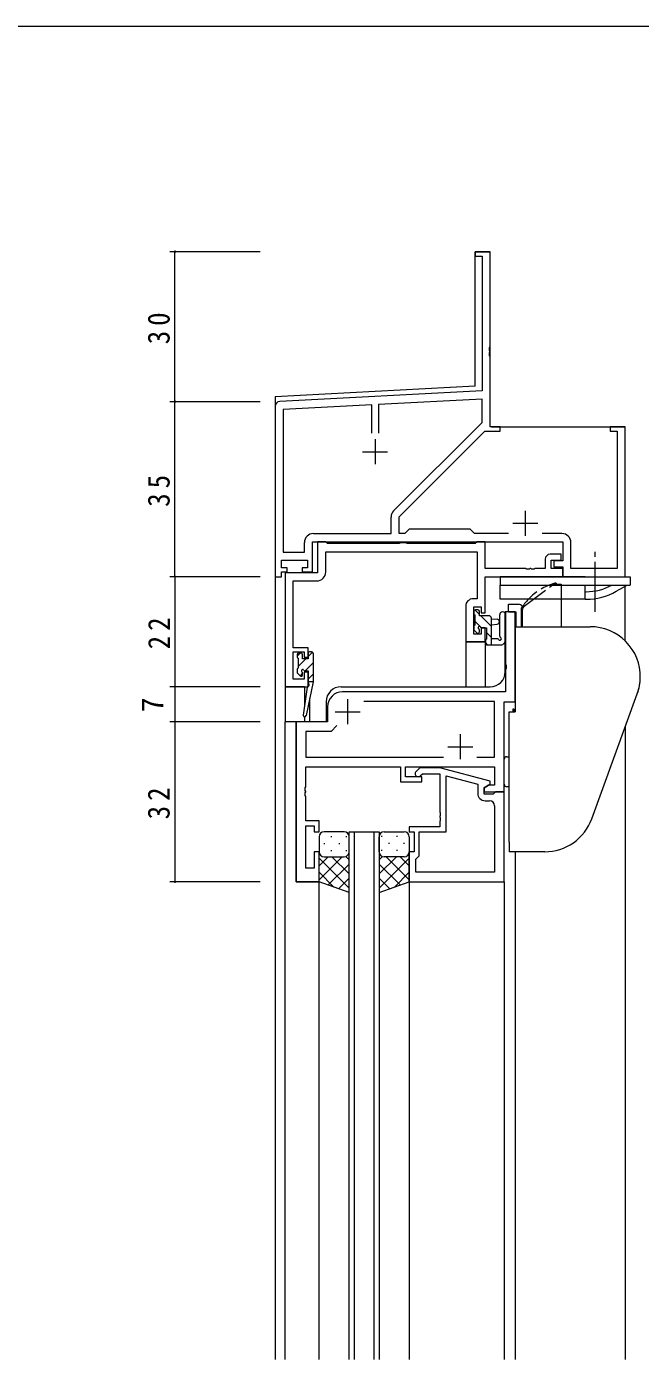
# Model space of a CAD drawing. Units: millimetres on the paper. Extents: x -397 to 397, y -282 to 282.
# Drawn here: x -198.7 to -76.1, y 12.8 to 279.3 of the extents above; entities that cross this region are included whole.
import ezdxf
from ezdxf.enums import TextEntityAlignment as Align

# ---------------------------------------------------------------- set-up
doc = ezdxf.new("R2010")
doc.units = ezdxf.units.MM
doc.linetypes.add('USER2', pattern=[13, 10, -1, 1, -1])
doc.linetypes.add('USER4', pattern=[4, 3, -1])
for name, color, linetype, lineweight in [('0-1_YKK_ZWAK', 7, 'Continuous', 18), ('0-3_YKK_11', 7, 'Continuous', 18), ('0-4_YKK_12', 2, 'Continuous', 18), ('0-5_YKK_13', 4, 'Continuous', 18), ('0-6_YKK_D', 6, 'Continuous', 18)]:
    doc.layers.add(name, color=color, linetype=linetype, lineweight=lineweight)
doc.styles.add('ＭＳ ゴシック', font='')
doc.styles.get('ＭＳ ゴシック').set_extended_font_data('MS Gothic')

msp = doc.modelspace()

# ---------------------------------------------------------------- linework, layer by layer
at = {"layer": '0-1_YKK_ZWAK'}
msp.add_line((376.092, 279.312), (-393.908, 279.312), dxfattribs=at)
at = {"layer": '0-3_YKK_11'}
for p, q in [((-109.055, 234.312), (-109.055, 233.412)), ((-106.055, 234.312), (-109.055, 234.312)), ((-109.055, 233.412), (-107.685, 233.412)), ((-107.685, 233.412), (-107.685, 206.48)), ((-106.055, 215.27), (-106.055, 234.312)), ((-106.175, 215.087), (-106.055, 215.27)), ((-106.175, 214.537), (-106.175, 215.087)), ((-106.055, 214.354), (-106.175, 214.537)), ((-106.175, 214.087), (-106.055, 214.27)), ((-106.175, 213.537), (-106.175, 214.087)), ((-106.055, 213.354), (-106.175, 213.537)), ((-106.055, 214.27), (-106.055, 214.354)), ((-106.055, 199.312), (-106.055, 213.354)), ((-107.685, 206.48), (-148.107, 204.362)), ((-149.055, 203.363), (-149.055, 169.312)), ((-129.705, 203.694), (-147.425, 202.765)), ((-147.425, 202.765), (-147.425, 174.242)), ((-129.705, 198.012), (-129.705, 203.694)), ((-129.705, 198.012), (-129.705, 203.694)), ((-107.685, 204.848), (-128.405, 203.762)), ((-128.405, 203.762), (-128.405, 198.012)), ((-107.685, 200.187), (-107.685, 204.848)), ((-125.358, 182.514), (-107.685, 200.187)), ((-124.255, 181.312), (-107.155, 198.412)), ((-107.155, 198.412), (-104.055, 198.412)), ((-104.055, 199.312), (-106.055, 199.312)), ((-104.055, 198.412), (-104.055, 199.312)), ((-82.055, 199.312), (-82.055, 198.412)), ((-79.055, 199.312), (-82.055, 199.312)), ((-82.055, 198.412), (-80.685, 198.412)), ((-80.685, 198.412), (-80.685, 170.942)), ((-79.055, 169.312), (-79.055, 199.312)), ((-129.055, 196.812), (-129.055, 191.812)), ((-131.555, 194.312), (-126.555, 194.312)), ((-125.885, 177.942), (-125.885, 181.242)), ((-124.255, 177.942), (-124.255, 181.312)), ((-99.055, 182.512), (-99.055, 177.512)), ((-122.255, 178.812), (-123.125, 177.942)), ((-110.055, 178.812), (-122.255, 178.812)), ((-109.185, 177.942), (-110.055, 178.812)), ((-101.555, 180.012), (-96.555, 180.012)), ((-143.185, 174.242), (-143.185, 176.142)), ((-141.555, 176.312), (-91.555, 176.312)), ((-141.555, 170.312), (-141.555, 176.312)), ((-141.385, 177.942), (-125.885, 177.942)), ((-140.555, 176.312), (-140.555, 170.112)), ((-138.925, 176.312), (-140.555, 176.312)), ((-138.555, 175.942), (-138.925, 176.312)), ((-124.249, 175.942), (-138.555, 175.942)), ((-123.125, 177.942), (-124.255, 177.942)), ((-123.955, 176.112), (-124.249, 175.942)), ((-122.955, 176.112), (-123.955, 176.112)), ((-122.661, 175.942), (-122.955, 176.112)), ((-109.055, 175.942), (-122.661, 175.942)), ((-102.405, 177.942), (-109.185, 177.942)), ((-108.685, 176.312), (-109.055, 175.942)), ((-107.055, 176.312), (-108.685, 176.312)), ((-107.055, 170.942), (-107.055, 176.312)), ((-91.725, 177.942), (-95.705, 177.942)), ((-91.555, 176.312), (-91.555, 172.512)), ((-89.925, 170.942), (-89.925, 176.142)), ((-147.425, 174.242), (-143.185, 174.242)), ((-138.925, 170.282), (-138.925, 174.312)), ((-138.925, 174.312), (-108.685, 174.312)), ((-108.685, 174.312), (-108.685, 164.912)), ((-91.855, 173.812), (-94.055, 173.812)), ((-91.855, 172.612), (-91.855, 173.812)), ((-147.755, 172.612), (-142.555, 172.612)), ((-147.755, 171.112), (-147.755, 172.612)), ((-146.655, 171.112), (-147.755, 171.112)), ((-146.655, 170.312), (-146.655, 171.112)), ((-143.655, 171.112), (-143.655, 170.312)), ((-142.555, 171.112), (-143.655, 171.112)), ((-142.555, 172.612), (-142.555, 171.112)), ((-99.013, 170.942), (-107.055, 170.942)), ((-98.83, 170.822), (-99.013, 170.942)), ((-98.28, 170.822), (-98.83, 170.822)), ((-98.097, 170.942), (-98.28, 170.822)), ((-98.013, 170.942), (-98.097, 170.942)), ((-97.83, 170.822), (-98.013, 170.942)), ((-97.28, 170.822), (-97.83, 170.822)), ((-97.097, 170.942), (-97.28, 170.822)), ((-95.055, 170.942), (-97.097, 170.942)), ((-95.055, 172.812), (-95.055, 170.942)), ((-93.855, 172.612), (-91.855, 172.612)), ((-93.855, 170.942), (-93.855, 172.612)), ((-91.555, 170.942), (-93.855, 170.942)), ((-93.355, 172.512), (-93.355, 171.312)), ((-91.555, 172.512), (-93.355, 172.512)), ((-93.355, 171.312), (-91.555, 171.312)), ((-91.555, 171.312), (-91.555, 169.312)), ((-91.555, 169.312), (-91.555, 170.942)), ((-80.685, 170.942), (-89.925, 170.942)), ((-149.055, 169.312), (-147.755, 169.312)), ((-147.755, 170.312), (-146.655, 170.312)), ((-147.755, 169.312), (-147.755, 170.312)), ((-147.055, 170.112), (-147.055, 147.312)), ((-140.555, 170.112), (-147.055, 170.112)), ((-145.425, 168.482), (-140.725, 168.482)), ((-145.425, 155.112), (-145.425, 168.482)), ((-143.655, 170.312), (-141.555, 170.312)), ((-107.055, 169.312), (-91.555, 169.312)), ((-107.055, 162.112), (-107.055, 169.312)), ((-91.555, 169.312), (-79.055, 169.312)), ((-110.955, 163.412), (-110.955, 156.312)), ((-108.685, 164.912), (-109.455, 164.912)), ((-109.325, 163.282), (-107.855, 163.282)), ((-109.325, 157.812), (-109.325, 163.282)), ((-107.855, 163.282), (-107.855, 162.112)), ((-107.855, 162.112), (-107.055, 162.112)), ((-102.985, 162.312), (-102.985, 151.771)), ((-101.055, 162.312), (-102.985, 162.312)), ((-101.055, 144.312), (-101.055, 162.312)), ((-107.855, 157.812), (-109.325, 157.812)), ((-107.855, 159.112), (-107.855, 157.812)), ((-107.055, 159.112), (-107.855, 159.112)), ((-107.055, 156.312), (-107.055, 159.112)), ((-142.455, 155.112), (-145.425, 155.112)), ((-142.455, 153.212), (-142.455, 155.112)), ((-110.955, 156.312), (-107.055, 156.312)), ((-145.425, 154.312), (-143.255, 154.312)), ((-145.425, 148.812), (-145.425, 154.312)), ((-143.255, 154.312), (-143.255, 153.212)), ((-143.255, 153.212), (-142.455, 153.212)), ((-143.255, 150.212), (-143.255, 148.812)), ((-142.455, 150.212), (-143.255, 150.212)), ((-142.455, 147.312), (-142.455, 150.212)), ((-102.985, 151.771), (-102.865, 151.587)), ((-102.865, 151.037), (-102.985, 150.854)), ((-102.985, 150.854), (-102.985, 146.312)), ((-102.865, 151.587), (-102.865, 151.037)), ((-147.055, 147.312), (-142.455, 147.312)), ((-143.255, 148.812), (-145.425, 148.812)), ((-102.985, 146.312), (-135.555, 146.312)), ((-134.555, 144.812), (-134.555, 139.812)), ((-105.185, 144.382), (-131.315, 144.382)), ((-105.185, 133.242), (-105.185, 144.382)), ((-103.255, 144.312), (-101.055, 144.312)), ((-103.255, 126.312), (-103.255, 144.312)), ((-138.555, 143.312), (-138.555, 140.312)), ((-137.055, 142.312), (-132.055, 142.312)), ((-144.855, 140.312), (-144.855, 108.312)), ((-138.555, 140.312), (-144.855, 140.312)), ((-136.696, 139.541), (-137.855, 138.382)), ((-136.696, 139.541), (-137.855, 138.382)), ((-142.925, 138.382), (-142.925, 133.242)), ((-137.855, 138.382), (-142.925, 138.382)), ((-112.055, 137.812), (-112.055, 132.812)), ((-114.555, 135.312), (-109.555, 135.312)), ((-142.925, 133.242), (-115.405, 133.242)), ((-142.925, 131.312), (-123.955, 131.312)), ((-142.925, 127.271), (-142.925, 131.312)), ((-123.955, 131.312), (-123.955, 128.312)), ((-122.955, 131.312), (-105.185, 131.312)), ((-122.955, 129.312), (-122.955, 131.312)), ((-120.104, 131.112), (-120.879, 130.337)), ((-116.158, 131.112), (-120.104, 131.112)), ((-106.055, 128.405), (-116.158, 131.112)), ((-108.705, 133.242), (-105.185, 133.242)), ((-105.185, 131.312), (-105.185, 127.612)), ((-123.955, 128.312), (-119.755, 128.312)), ((-119.755, 129.312), (-122.955, 129.312)), ((-120.031, 129.488), (-119.607, 129.912)), ((-119.755, 128.312), (-119.755, 129.312)), ((-119.607, 129.912), (-116.155, 129.912)), ((-116.155, 129.912), (-116.155, 122.271)), ((-114.855, 129.521), (-108.555, 127.833)), ((-114.855, 118.312), (-114.855, 129.521)), ((-106.055, 127.805), (-106.055, 128.405)), ((-143.045, 127.087), (-142.925, 127.271)), ((-143.045, 126.537), (-143.045, 127.087)), ((-142.925, 126.354), (-143.045, 126.537)), ((-143.045, 126.087), (-142.925, 126.271)), ((-143.045, 125.537), (-143.045, 126.087)), ((-142.925, 125.354), (-143.045, 125.537)), ((-142.925, 126.271), (-142.925, 126.354)), ((-142.925, 120.512), (-142.925, 125.354)), ((-108.555, 127.833), (-108.555, 126.012)), ((-107.255, 127.112), (-106.055, 127.805)), ((-106.389, 127.612), (-107.255, 127.112)), ((-107.255, 127.112), (-107.255, 126.312)), ((-107.255, 125.812), (-107.255, 127.112)), ((-107.255, 126.312), (-103.255, 126.312)), ((-105.455, 125.812), (-107.255, 125.812)), ((-105.185, 127.612), (-106.389, 127.612)), ((-105.255, 126.012), (-105.455, 125.812)), ((-104.955, 126.312), (-105.255, 126.012)), ((-103.255, 126.312), (-104.955, 126.312)), ((-103.255, 108.312), (-103.255, 126.312)), ((-107.055, 124.512), (-106.185, 124.512)), ((-105.185, 123.512), (-105.185, 110.242)), ((-140.255, 120.512), (-142.925, 120.512)), ((-140.255, 118.312), (-140.255, 120.512)), ((-116.155, 122.271), (-116.035, 122.087)), ((-116.035, 121.537), (-116.155, 121.354)), ((-116.155, 121.354), (-116.155, 121.271)), ((-116.155, 121.271), (-116.035, 121.087)), ((-116.035, 120.537), (-116.155, 120.354)), ((-116.155, 120.354), (-116.155, 119.312)), ((-116.035, 122.087), (-116.035, 121.537)), ((-116.035, 121.087), (-116.035, 120.537)), ((-142.925, 119.512), (-141.255, 119.512)), ((-142.925, 111.012), (-142.925, 119.512)), ((-141.255, 119.512), (-141.255, 118.312)), ((-141.255, 118.312), (-140.255, 118.312)), ((-122.255, 119.312), (-122.255, 118.312)), ((-116.155, 119.312), (-122.255, 119.312)), ((-122.255, 118.312), (-121.255, 118.312)), ((-121.255, 118.312), (-121.255, 114.312)), ((-120.255, 118.312), (-114.855, 118.312)), ((-120.255, 113.512), (-120.255, 118.312)), ((-141.255, 114.312), (-141.255, 111.012)), ((-140.255, 114.312), (-141.255, 114.312)), ((-140.255, 108.312), (-140.255, 114.312)), ((-122.255, 114.312), (-122.255, 108.312)), ((-121.255, 114.312), (-122.255, 114.312)), ((-120.955, 112.812), (-120.755, 113.012)), ((-120.955, 110.242), (-120.955, 112.812)), ((-120.755, 113.012), (-120.255, 113.512)), ((-141.255, 111.012), (-142.925, 111.012)), ((-105.185, 110.242), (-120.955, 110.242)), ((-105.185, 110.242), (-120.955, 110.242)), ((-144.855, 108.312), (-140.255, 108.312)), ((-122.255, 108.312), (-103.255, 108.312))]:
    msp.add_line(p, q, dxfattribs=at)
for centre, radius, start, end in [((-148.055, 203.363), 1, 93.00003, 180), ((-124.085, 181.242), 1.8, 134.99999, 179.99998), ((-141.385, 176.142), 1.8, 90.00001, 179.99999), ((-91.725, 176.142), 1.8, 0.00001, 89.99999), ((-94.055, 172.812), 1, 90.00001, 179.99999), ((-140.725, 170.282), 1.8, 270.00001, 359.99999), ((-109.455, 163.412), 1.5, 90.00001, 179.99999), ((-135.555, 143.312), 3, 90.00001, 179.99999), ((-120.455, 129.912), 0.6, 134.99999, 315.00001), ((-107.055, 126.012), 1.5, 180.00001, 269.99999), ((-106.185, 123.512), 1, 0.00001, 89.99999)]:
    msp.add_arc(centre, radius, start, end, dxfattribs=at)
at = {"layer": '0-4_YKK_12'}
for p, q in [((-109.055, 207.41), (-109.055, 234.312)), ((-109.055, 234.312), (-106.055, 234.312)), ((-106.055, 199.312), (-106.055, 234.312)), ((-109.055, 207.41), (-149.055, 205.313)), ((-149.055, 205.313), (-149.055, 12.812)), ((-105.769, 199.312), (-79.055, 199.312)), ((-79.055, 169.312), (-79.055, 199.312)), ((-79.055, 156.46), (-79.055, 167.455)), ((-103.055, 150.312), (-103.055, 162.312)), ((-101.055, 162.312), (-103.055, 162.312)), ((-110.955, 156.312), (-110.955, 147.312)), ((-107.055, 156.312), (-110.955, 156.312)), ((-107.055, 156.312), (-107.055, 147.312)), ((-147.055, 147.612), (-147.054, 140.312)), ((-143.155, 147.312), (-147.055, 147.312)), ((-143.155, 147.312), (-143.155, 143.656)), ((-135.854, 147.312), (-106.055, 147.312)), ((-143.155, 141.314), (-143.155, 140.312)), ((-147.055, 12.812), (-147.054, 140.312)), ((-144.854, 108.312), (-144.854, 140.312)), ((-79.055, 139.313), (-79.055, 12.812)), ((-134.255, 118.313), (-128.255, 118.313)), ((-134.255, 12.812), (-134.255, 118.313)), ((-133.255, 118.313), (-133.255, 12.812)), ((-129.255, 12.812), (-129.255, 118.313)), ((-128.255, 118.313), (-128.255, 12.812)), ((-101.055, 114.316), (-101.055, 12.812)), ((-140.255, 108.312), (-144.854, 108.312)), ((-140.255, 12.812), (-140.255, 108.312)), ((-122.255, 108.612), (-122.255, 12.812)), ((-110.255, 108.312), (-103.255, 108.312)), ((-103.255, 108.312), (-103.255, 12.812))]:
    msp.add_line(p, q, dxfattribs=at)
msp.add_lwpolyline([(-138.854, 144.312), (-138.854, 140.312), (-147.054, 140.312)], dxfattribs=at)
for centre, start, end in [((-106.055, 150.312), 270, 0), ((-135.854, 144.312), 90, 180)]:
    msp.add_arc(centre, 3, start, end, dxfattribs=at)
at = {"layer": '0-5_YKK_13', "linetype": 'USER2'}
msp.add_line((-85.058, 162.281), (-85.058, 174.411), dxfattribs=at)
at = {"layer": '0-5_YKK_13'}
for p, q in [((-87.055, 169.312), (-104.055, 169.312)), ((-104.055, 169.312), (-104.055, 167.652)), ((-87.055, 169.312), (-78.055, 169.312)), ((-78.055, 169.312), (-78.055, 167.652)), ((-104.055, 167.652), (-87.055, 167.652)), ((-104.055, 166.312), (-104.055, 167.652)), ((-104.055, 164.812), (-104.055, 166.312)), ((-87.055, 167.652), (-81.741, 167.652)), ((-87.055, 166.313), (-87.055, 167.652)), ((-87.055, 166.313), (-86.873, 166.313)), ((-87.055, 166.312), (-87.055, 166.313)), ((-87.055, 164.812), (-87.055, 166.312)), ((-81.741, 167.652), (-78.709, 167.652)), ((-80.874, 166.42), (-78.709, 167.652)), ((-78.709, 167.652), (-78.055, 167.652)), ((-109.13, 162.693), (-108.225, 161.789)), ((-108.525, 162.712), (-109.025, 162.712)), ((-99.855, 164.812), (-104.055, 164.812)), ((-102.435, 163.808), (-100.435, 163.808)), ((-102.435, 162.308), (-102.435, 163.808)), ((-90.855, 164.812), (-99.855, 164.812)), ((-99.855, 163.022), (-99.855, 159.319)), ((-99.655, 162.621), (-99.655, 159.319)), ((-99.253, 163.423), (-97.391, 164.812)), ((-91.855, 164.812), (-91.855, 159.319)), ((-87.055, 164.812), (-90.855, 164.812)), ((-87.055, 164.812), (-86.875, 164.812)), ((-109.325, 162.412), (-109.325, 161.912)), ((-109.125, 161.712), (-109.125, 159.612)), ((-109.125, 160.444), (-107.795, 159.114)), ((-108.225, 161.512), (-108.225, 162.412)), ((-106.325, 161.512), (-108.225, 161.512)), ((-107.949, 161.512), (-105.825, 159.389)), ((-105.825, 155.712), (-105.825, 161.012)), ((-105.825, 160.912), (-104.681, 160.81)), ((-104.155, 157.448), (-104.155, 161.696)), ((-102.955, 156.517), (-102.955, 161.696)), ((-109.325, 159.412), (-109.325, 158.812)), ((-109.237, 158.6), (-108.737, 158.1)), ((-108.225, 158.312), (-108.225, 158.651)), ((-107.764, 159.112), (-106.825, 159.112)), ((-106.825, 159.112), (-106.825, 156.812)), ((-106.825, 158.144), (-105.825, 157.144)), ((-105.825, 159.712), (-104.681, 159.814)), ((-101.055, 159.319), (-86.055, 159.319)), ((-101.055, 157.419), (-101.055, 159.319)), ((-101.055, 157.419), (-101.055, 142.319)), ((-107.025, 156.612), (-107.025, 156.012)), ((-107.025, 156.099), (-106.639, 155.712)), ((-106.725, 155.712), (-103.762, 155.712)), ((-104.645, 156.912), (-105.825, 156.912)), ((-103.023, 156.328), (-103.375, 155.896)), ((-144.038, 154.012), (-144.655, 153.395)), ((-144.655, 153.712), (-144.655, 153.212)), ((-144.455, 153.012), (-144.455, 151.012)), ((-142.892, 152.912), (-144.455, 151.35)), ((-143.855, 154.012), (-144.355, 154.012)), ((-143.555, 152.912), (-143.555, 153.712)), ((-142.455, 152.912), (-143.555, 152.912)), ((-141.455, 152.105), (-143.047, 150.512)), ((-141.562, 154.242), (-142.455, 153.35)), ((-142.455, 154.012), (-142.455, 152.912)), ((-141.755, 154.312), (-142.155, 154.312)), ((-141.455, 154.012), (-141.455, 148.314)), ((-144.655, 150.812), (-144.655, 150.212)), ((-144.567, 150), (-144.067, 149.5)), ((-143.555, 150.005), (-144.063, 149.496)), ((-143.555, 149.712), (-143.555, 150.051)), ((-143.094, 150.512), (-142.455, 150.512)), ((-142.455, 150.512), (-142.455, 148.314)), ((-141.455, 149.86), (-142.455, 148.86)), ((-142.629, 147.2), (-143.452, 141.658)), ((-141.455, 148.314), (-142.861, 141.553)), ((-142.455, 148.314), (-142.469, 148.227)), ((-141.455, 148.314), (-142.455, 148.314)), ((-142.155, 144.949), (-142.155, 140.312)), ((-85.758, 120.896), (-76.658, 145.898)), ((-102.255, 142.319), (-101.055, 142.319)), ((-102.255, 116.216), (-102.255, 142.319)), ((-101.555, 142.816), (-101.555, 142.319)), ((-101.305, 142.816), (-101.555, 142.816)), ((-101.305, 142.816), (-101.055, 142.566)), ((-101.305, 142.816), (-101.305, 142.319)), ((-102.755, 133.316), (-102.255, 133.316)), ((-103.255, 127.816), (-103.255, 132.816)), ((-102.255, 127.316), (-102.755, 127.316)), ((-140.255, 117.312), (-140.255, 114.312)), ((-135.255, 118.312), (-139.255, 118.312)), ((-137.92, 117.364), (-137.72, 117.364)), ((-134.89, 117.364), (-134.69, 117.364)), ((-134.255, 114.312), (-134.255, 117.312)), ((-128.255, 114.312), (-128.255, 117.312)), ((-127.62, 117.364), (-127.82, 117.364)), ((-127.255, 118.312), (-123.255, 118.312)), ((-124.59, 117.364), (-124.79, 117.364)), ((-122.255, 117.312), (-122.255, 114.312)), ((-139.335, 115.949), (-139.135, 115.949)), ((-136.305, 115.949), (-136.105, 115.949)), ((-126.205, 115.949), (-126.405, 115.949)), ((-123.175, 115.949), (-123.375, 115.949)), ((-102.255, 116.219), (-102.255, 114.319)), ((-140.255, 108.312), (-140.255, 114.312)), ((-135.635, 113.313), (-140.255, 108.692)), ((-138.463, 113.312), (-140.255, 111.521)), ((-140.255, 113.044), (-134.255, 107.044)), ((-139.255, 113.312), (-135.655, 113.312)), ((-138.855, 113.312), (-135.255, 113.312)), ((-137.92, 114.534), (-137.72, 114.534)), ((-137.695, 113.312), (-134.255, 109.873)), ((-134.923, 113.369), (-134.255, 112.701)), ((-134.89, 114.534), (-134.69, 114.534)), ((-134.255, 106.169), (-134.255, 114.312)), ((-128.255, 114.312), (-128.255, 106.169)), ((-127.587, 113.369), (-128.255, 112.701)), ((-124.815, 113.312), (-128.255, 109.872)), ((-122.255, 113.044), (-128.255, 107.044)), ((-127.62, 114.534), (-127.82, 114.534)), ((-123.655, 113.312), (-127.255, 113.312)), ((-126.875, 113.313), (-122.255, 108.692)), ((-123.255, 113.312), (-126.855, 113.312)), ((-124.59, 114.534), (-124.79, 114.534)), ((-124.047, 113.312), (-122.255, 111.521)), ((-122.255, 108.312), (-122.255, 114.312)), ((-95.155, 114.316), (-102.255, 114.316)), ((-140.255, 110.216), (-137.294, 107.255)), ((-134.255, 111.864), (-138.451, 107.668)), ((-128.255, 111.864), (-124.059, 107.668)), ((-122.255, 110.216), (-125.216, 107.255)), ((-134.255, 106.169), (-140.255, 108.312)), ((-134.255, 109.035), (-136.367, 106.924)), ((-128.255, 109.035), (-126.143, 106.924)), ((-128.255, 106.169), (-122.255, 108.312))]:
    msp.add_line(p, q, dxfattribs=at)
at = {"layer": '0-5_YKK_13', "linetype": 'USER4'}
for p, q in [((-92.855, 168.02), (-93.152, 168.02)), ((-92.855, 168.02), (-92.855, 167.823)), ((-97.391, 164.812), (-93.621, 167.624)), ((-92.855, 167.823), (-93.023, 167.823)), ((-92.855, 167.823), (-91.855, 167.823)), ((-91.855, 167.823), (-91.855, 164.812))]:
    msp.add_line(p, q, dxfattribs=at)
at = {"layer": '0-5_YKK_13'}
for points in [[(-102.435, 162.308), (-100.935, 162.308), (-100.935, 159.319)], [(-100.935, 161.808), (-101.055, 161.808), (-101.055, 146.908)]]:
    msp.add_lwpolyline(points, dxfattribs=at)
at = {"layer": '0-5_YKK_13', "linetype": 'USER4'}
for centre, radius, start, end in [((-89.78, 156.503), 12, 106.31998, 136.17915), ((-93.023, 166.823), 1, 90, 126.72349)]:
    msp.add_arc(centre, radius, start, end, dxfattribs=at)
at = {"layer": '0-5_YKK_13'}
for centre, radius, start, end in [((-86.875, 176.812), 12, 270, 300.00179), ((-86.873, 176.813), 10.5, 270, 299.25828), ((-109.025, 162.412), 0.3, 90, 180), ((-108.525, 162.412), 0.3, 0, 90), ((-100.435, 162.808), 1, 34.85284, 90), ((-89.78, 156.503), 12, 136.17915, 147.09679), ((-98.655, 162.621), 1, 126.72349, 180), ((-109.125, 161.912), 0.2, 180, 270), ((-106.325, 161.012), 0.5, 0, 90), ((-104.725, 160.312), 0.5, 275.09207, 84.90793), ((-103.555, 161.696), 0.6, 360, 180), ((-109.125, 159.412), 0.2, 90, 180), ((-109.025, 158.812), 0.3, 180, 225), ((-108.525, 158.312), 0.3, 225, 0), ((-108.225, 159.112), 0.25, 33.05573, 236.94427), ((-108.525, 158.651), 0.3, 0, 56.94427), ((-107.764, 159.412), 0.3, 213.05573, 270), ((-103.855, 157.448), 0.3, 180, 243.25632), ((-86.055, 149.319), 10, 359.16618, 90), ((-106.825, 156.612), 0.2, 90, 180), ((-106.725, 156.012), 0.3, 180, 270), ((-104.645, 156.612), 0.3, 30, 90), ((-104.125, 156.912), 0.3, 210, 63.25632), ((-103.762, 156.212), 0.5, 270, 320.76546), ((-103.255, 156.517), 0.3, 320.76546, 360), ((-144.355, 153.712), 0.3, 90, 180), ((-144.455, 153.212), 0.2, 180, 270), ((-143.855, 153.712), 0.3, 0, 90), ((-142.155, 154.012), 0.3, 90, 180), ((-141.755, 154.012), 0.3, 0, 90), ((-144.455, 150.812), 0.2, 90, 180), ((-144.355, 150.212), 0.3, 180, 225), ((-143.855, 149.712), 0.3, 225, 0), ((-143.555, 150.512), 0.25, 33.05573, 236.94427), ((-143.855, 150.051), 0.3, 0, 56.94427), ((-143.094, 150.812), 0.3, 213.05573, 270), ((-86.055, 149.319), 10, 340.00009, 360), ((-142.332, 147.156), 0.3, 111.55064, 171.55064), ((-142.173, 148.179), 0.3, 170.80246, 230.80246), ((-142.552, 147.714), 0.3, 291.55064, 50.80246), ((-86.055, 149.319), 10, 340.00009, 359.16618), ((-143.155, 141.614), 0.3, 171.55064, 348.25019), ((-102.755, 132.816), 0.5, 90, 180), ((-102.755, 127.816), 0.5, 180, 270), ((-95.155, 124.316), 10, 270, 340.00009), ((-139.255, 117.312), 1, 90, 180), ((-135.255, 117.312), 1, 0, 90), ((-127.255, 117.312), 1, 90, 180), ((-123.255, 117.312), 1, 0, 90), ((-139.255, 114.312), 1, 180, 270), ((-139.255, 114.312), 1, 180, 270), ((-135.255, 114.312), 1, 270, 0), ((-135.255, 114.312), 1, 270, 0), ((-127.255, 114.312), 1, 180, 270), ((-127.255, 114.312), 1, 180, 270), ((-123.255, 114.312), 1, 270, 0), ((-123.255, 114.312), 1, 270, 0)]:
    msp.add_arc(centre, radius, start, end, dxfattribs=at)
at = {"layer": '0-6_YKK_D'}
for p, q in [((-152.055, 234.312), (-170.055, 234.312)), ((-169.055, 204.312), (-169.055, 234.312)), ((-152.055, 204.312), (-170.055, 204.312)), ((-152.055, 204.312), (-170.055, 204.312)), ((-169.055, 169.312), (-169.055, 204.312)), ((-152.055, 169.312), (-170.055, 169.312)), ((-152.055, 169.312), (-170.055, 169.312)), ((-169.055, 169.312), (-169.055, 147.312)), ((-152.055, 147.312), (-170.055, 147.312)), ((-152.055, 147.312), (-170.055, 147.312)), ((-169.055, 147.312), (-169.055, 140.312)), ((-152.055, 140.312), (-170.055, 140.312)), ((-152.055, 140.312), (-170.055, 140.312)), ((-169.055, 140.312), (-169.055, 108.312)), ((-152.055, 108.312), (-170.055, 108.312))]:
    msp.add_line(p, q, dxfattribs=at)
for centre, start, end in [((-169.055, 234.312), 90, 270), ((-169.055, 234.312), 270, 90), ((-169.055, 204.312), 90, 270), ((-169.055, 204.312), 90, 270), ((-169.055, 204.312), 270, 90), ((-169.055, 204.312), 270, 90), ((-169.055, 169.312), 90, 270), ((-169.055, 169.312), 90, 270), ((-169.055, 169.312), 270, 90), ((-169.055, 169.312), 270, 90), ((-169.055, 147.312), 90, 270), ((-169.055, 147.312), 90, 270), ((-169.055, 147.312), 270, 90), ((-169.055, 147.312), 270, 90), ((-169.055, 140.312), 90, 270), ((-169.055, 140.312), 90, 270), ((-169.055, 140.312), 270, 90), ((-169.055, 140.312), 270, 90), ((-169.055, 108.312), 90, 270), ((-169.055, 108.312), 270, 90)]:
    msp.add_arc(centre, 0.106, start, end, dxfattribs=at)

# ---------------------------------------------------------------- texts
at = {"layer": '0-6_YKK_D', "color": 7, "style": 'ＭＳ ゴシック'}
msp.add_text('7', height=4.399, rotation=90, dxfattribs=at).set_placement((-170.055, 142.212), align=Align.BOTTOM_LEFT)
at = {"layer": '0-6_YKK_D', "color": 7, "char_height": 4.399, "attachment_point": 7, "rotation": 90, "style": 'ＭＳ ゴシック'}
for s, insert in [('\\T1.37;\\W0.9;30', (-170.055, 215.792)), ('\\T1.37;\\W0.9;35', (-170.055, 183.292)), ('\\T1.37;\\W0.9;22', (-170.055, 154.792)), ('\\T1.37;\\W0.9;32', (-170.055, 120.792))]:
    msp.add_mtext(s, dxfattribs=dict(at, insert=insert))

doc.saveas('drawing.dxf')
